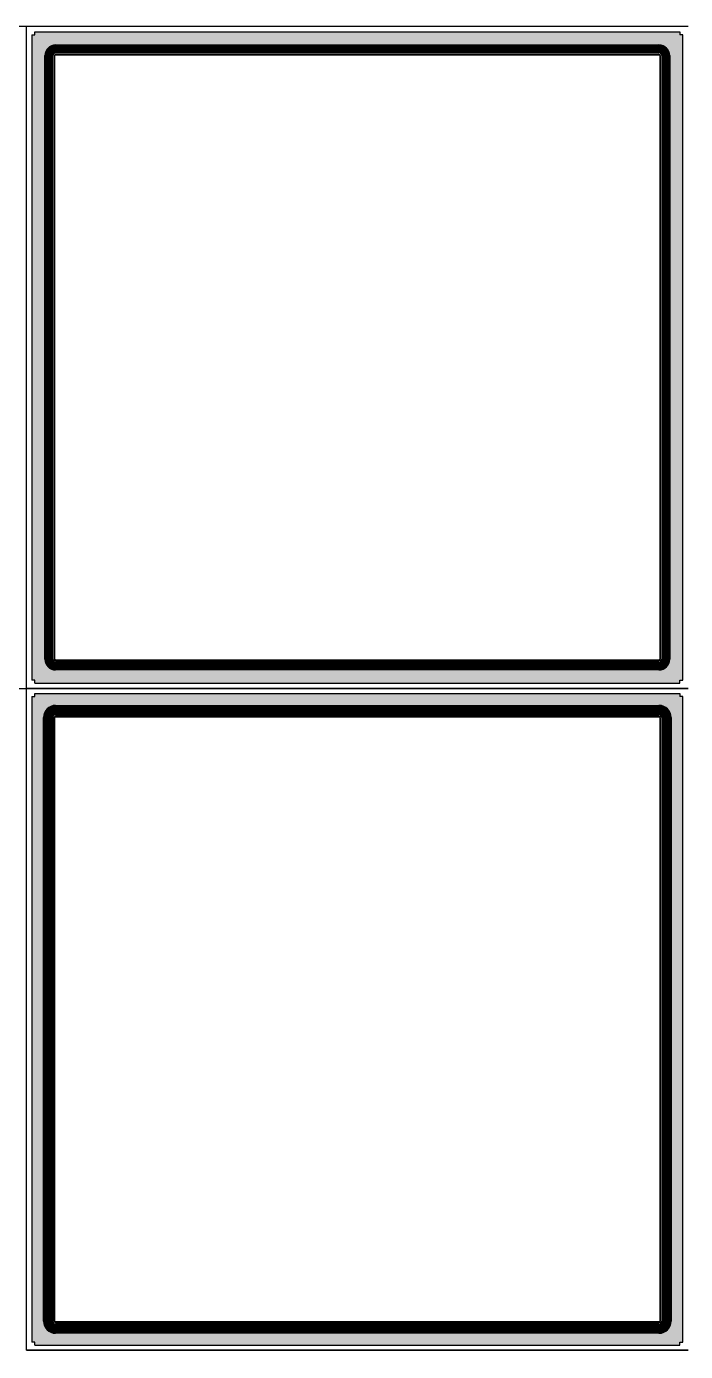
# Model space of a CAD drawing. Header units: millimetres. Extents: x -75 to 75, y -75 to 75.
# Drawn here: x -43.3 to -21.74, y -21.69 to 21.65 of the extents above; entities that cross this region are included whole.
import ezdxf

# ---------------------------------------------------------------- set-up
doc = ezdxf.new("R2010")
doc.units = ezdxf.units.MM
doc.layers.add('400AMET#2', color=9, linetype='Continuous')

msp = doc.modelspace()

# ---------------------------------------------------------------- hatches: boundary and pattern name
at = {"layer": '400AMET#2'}
h = msp.add_hatch(color=256, dxfattribs=at)
h.dxf.hatch_style = 1
h.paths.add_polyline_path([(-21.82, 21.38), (-21.92, 21.38), (-21.92, 21.48), (-43.03, 21.48), (-43.03, 21.38), (-43.13, 21.38), (-43.13, 0.27), (-43.03, 0.27), (-43.03, 0.17), (-21.92, 0.17), (-21.92, 0.27), (-21.82, 0.27)])
h.paths.add_polyline_path([(-42.347, 21.048), (-22.603, 21.048, -0.414214), (-22.252, 20.697), (-22.252, 0.953, -0.414214), (-22.603, 0.602), (-42.347, 0.602, -0.414214), (-42.698, 0.953), (-42.698, 20.697, -0.414214)], flags=16)
h.paths.add_polyline_path([(-42.347, 21.028), (-22.603, 21.028, -0.414214), (-22.272, 20.697), (-22.272, 0.953, -0.414214), (-22.603, 0.622), (-42.347, 0.622, -0.414214), (-42.678, 0.953), (-42.678, 20.697, -0.414214)], flags=0)
h.paths.add_polyline_path([(-42.347, 21.011), (-22.603, 21.011, -0.414214), (-22.289, 20.697), (-22.289, 0.953, -0.414214), (-22.603, 0.639), (-42.347, 0.639, -0.414214), (-42.661, 0.953), (-42.661, 20.697, -0.414214)], flags=0)
h.paths.add_polyline_path([(-42.347, 20.991), (-22.603, 20.991, -0.414214), (-22.309, 20.697), (-22.309, 0.953, -0.414214), (-22.603, 0.659), (-42.347, 0.659, -0.414214), (-42.641, 0.953), (-42.641, 20.697, -0.414214)], flags=0)
h.paths.add_polyline_path([(-42.347, 20.974), (-22.603, 20.974, -0.414214), (-22.326, 20.697), (-22.326, 0.953, -0.414214), (-22.603, 0.676), (-42.347, 0.676, -0.414214), (-42.624, 0.953), (-42.624, 20.697, -0.414214)], flags=0)
h.paths.add_polyline_path([(-42.347, 20.941), (-42.347, 20.954, 0.414214), (-42.604, 20.697), (-42.604, 0.953), (-42.591, 0.953), (-42.591, 20.697, -0.414214)], flags=0)
h.paths.add_polyline_path([(-42.347, 20.908), (-42.347, 20.921, 0.414214), (-42.571, 20.697), (-42.571, 0.953), (-42.558, 0.953), (-42.558, 20.697, -0.414214)], flags=0)
h.paths.add_polyline_path([(-22.603, 20.875, -0.414214), (-22.425, 20.697), (-22.412, 20.697, 0.414214), (-22.603, 20.888), (-42.347, 20.888), (-42.347, 20.875)], flags=0)
h.paths.add_polyline_path([(-22.359, 20.697), (-22.359, 0.953, -0.414214), (-22.603, 0.709), (-22.603, 0.696, 0.414214), (-22.346, 0.953), (-22.346, 20.697)], flags=0)
h.paths.add_polyline_path([(-22.603, 20.845, -0.414214), (-22.455, 20.697), (-22.445, 20.697, 0.414214), (-22.603, 20.855), (-42.347, 20.855), (-42.347, 20.845)], flags=0)
h.paths.add_polyline_path([(-42.347, 0.805, -0.414214), (-42.495, 0.953), (-42.505, 0.953, 0.414214), (-42.347, 0.795), (-22.603, 0.795), (-22.603, 0.805)], flags=0)
h.paths.add_polyline_path([(-22.603, 20.815, -0.414214), (-22.485, 20.697), (-22.475, 20.697, 0.414214), (-22.603, 20.825), (-42.347, 20.825), (-42.347, 20.815)], flags=0)
h.paths.add_polyline_path([(-22.603, 20.785, -0.414214), (-22.515, 20.697), (-22.505, 20.697, 0.414214), (-22.603, 20.795), (-42.347, 20.795), (-42.347, 20.785)], flags=0)
h.paths.add_polyline_path([(-42.347, 0.865, -0.414214), (-42.435, 0.953), (-42.445, 0.953, 0.414214), (-42.347, 0.855), (-22.603, 0.855), (-22.603, 0.865)], flags=0)
h.paths.add_polyline_path([(-22.603, 20.725, -0.414214), (-22.575, 20.697), (-22.565, 20.697, 0.414214), (-22.603, 20.735), (-42.347, 20.735), (-42.347, 20.725)], flags=0)
h.paths.add_polyline_path([(-42.347, 0.925, -0.414214), (-42.375, 0.953), (-42.385, 0.953, 0.414214), (-42.347, 0.915), (-22.603, 0.915), (-22.603, 0.925)], flags=0)
h.paths.add_polyline_path([(-42.197, 20.697), (-32.55, 20.697), (-32.55, 20.547), (-32.4, 20.547), (-32.4, 20.697), (-22.753, 20.697), (-22.753, 20.547), (-22.603, 20.547), (-22.603, 10.9), (-22.753, 10.9), (-22.753, 10.75), (-22.603, 10.75), (-22.603, 1.103), (-22.753, 1.103), (-22.753, 0.953), (-32.4, 0.953), (-32.4, 1.103), (-32.55, 1.103), (-32.55, 0.953), (-42.197, 0.953), (-42.197, 1.103), (-42.347, 1.103), (-42.347, 10.75), (-42.197, 10.75), (-42.197, 10.9), (-42.347, 10.9), (-42.347, 20.547), (-42.197, 20.547)], flags=0)
h = msp.add_hatch(color=256, dxfattribs=at)
h.dxf.hatch_style = 1
edge = h.paths.add_edge_path(flags=16)
edge.add_arc((-42.347, 0.953), 0.314, 180, 270)
edge.add_line((-42.347, 0.639), (-22.603, 0.639))
edge.add_arc((-22.603, 0.953), 0.314, 270, 360)
edge.add_line((-22.289, 0.953), (-22.289, 20.697))
edge.add_arc((-22.603, 20.697), 0.314, 0, 90)
edge.add_line((-22.603, 21.011), (-42.347, 21.011))
edge.add_arc((-42.347, 20.697), 0.314, 90, 180)
edge.add_line((-42.661, 20.697), (-42.661, 0.953))
edge = h.paths.add_edge_path()
edge.add_arc((-42.347, 0.953), 0.331, 180, 270)
edge.add_line((-42.347, 0.622), (-22.603, 0.622))
edge.add_arc((-22.603, 0.953), 0.331, 270, 360)
edge.add_line((-22.272, 0.953), (-22.272, 20.697))
edge.add_arc((-22.603, 20.697), 0.331, 0, 90)
edge.add_line((-22.603, 21.028), (-42.347, 21.028))
edge.add_arc((-42.347, 20.697), 0.331, 90, 180)
edge.add_line((-42.678, 20.697), (-42.678, 0.953))
h = msp.add_hatch(color=256, dxfattribs=at)
h.dxf.hatch_style = 1
edge = h.paths.add_edge_path()
edge.add_arc((-22.603, 0.953), 0.294, 270, 360)
edge.add_line((-22.309, 0.953), (-22.309, 20.697))
edge.add_arc((-22.603, 20.697), 0.294, 0, 90)
edge.add_line((-22.603, 20.991), (-42.347, 20.991))
edge.add_arc((-42.347, 20.697), 0.294, 90, 180)
edge.add_line((-42.641, 20.697), (-42.641, 0.953))
edge.add_arc((-42.347, 0.953), 0.294, 180, 270)
edge.add_line((-42.347, 0.659), (-22.603, 0.659))
edge = h.paths.add_edge_path(flags=16)
edge.add_line((-22.603, 0.676), (-42.347, 0.676))
edge.add_arc((-42.347, 0.953), 0.277, 180, 270, ccw=False)
edge.add_line((-42.624, 0.953), (-42.624, 20.697))
edge.add_arc((-42.347, 20.697), 0.277, 90, 180, ccw=False)
edge.add_line((-42.347, 20.974), (-22.603, 20.974))
edge.add_arc((-22.603, 20.697), 0.277, 0, 90, ccw=False)
edge.add_line((-22.326, 20.697), (-22.326, 0.953))
edge.add_arc((-22.603, 0.953), 0.277, -90, 0, ccw=False)
h = msp.add_hatch(color=256, dxfattribs=at)
h.dxf.hatch_style = 1
edge = h.paths.add_edge_path(flags=16)
edge.add_arc((-42.347, 0.953), 0.244, 180, 270)
edge.add_line((-42.347, 0.709), (-22.603, 0.709))
edge.add_arc((-22.603, 0.953), 0.244, 270, 360)
edge.add_line((-22.359, 0.953), (-22.359, 20.697))
edge.add_arc((-22.603, 20.697), 0.244, 0, 90)
edge.add_line((-22.603, 20.941), (-42.347, 20.941))
edge.add_arc((-42.347, 20.697), 0.244, 90, 180)
edge.add_line((-42.591, 20.697), (-42.591, 0.953))
edge = h.paths.add_edge_path()
edge.add_arc((-42.347, 0.953), 0.257, 180, 270)
edge.add_line((-42.347, 0.696), (-22.603, 0.696))
edge.add_arc((-22.603, 0.953), 0.257, 270, 360)
edge.add_line((-22.346, 0.953), (-22.346, 20.697))
edge.add_arc((-22.603, 20.697), 0.257, 0, 90)
edge.add_line((-22.603, 20.954), (-42.347, 20.954))
edge.add_arc((-42.347, 20.697), 0.257, 90, 180)
edge.add_line((-42.604, 20.697), (-42.604, 0.953))
h = msp.add_hatch(color=256, dxfattribs=at)
h.dxf.hatch_style = 1
edge = h.paths.add_edge_path()
edge.add_line((-22.603, 0.729), (-42.347, 0.729))
edge.add_arc((-42.347, 0.953), 0.224, 180, 270, ccw=False)
edge.add_line((-42.571, 0.953), (-42.571, 20.697))
edge.add_arc((-42.347, 20.697), 0.224, 90, 180, ccw=False)
edge.add_line((-42.347, 20.921), (-22.603, 20.921))
edge.add_arc((-22.603, 20.697), 0.224, 0, 90, ccw=False)
edge.add_line((-22.379, 20.697), (-22.379, 0.953))
edge.add_arc((-22.603, 0.953), 0.224, -90, 0, ccw=False)
edge = h.paths.add_edge_path(flags=16)
edge.add_line((-22.603, 0.742), (-42.347, 0.742))
edge.add_arc((-42.347, 0.953), 0.211, 180, 270, ccw=False)
edge.add_line((-42.558, 0.953), (-42.558, 20.697))
edge.add_arc((-42.347, 20.697), 0.211, 90, 180, ccw=False)
edge.add_line((-42.347, 20.908), (-22.603, 20.908))
edge.add_arc((-22.603, 20.697), 0.211, 0, 90, ccw=False)
edge.add_line((-22.392, 20.697), (-22.392, 0.953))
edge.add_arc((-22.603, 0.953), 0.211, -90, 0, ccw=False)
h = msp.add_hatch(color=256, dxfattribs=at)
h.dxf.hatch_style = 1
edge = h.paths.add_edge_path(flags=16)
edge.add_arc((-22.603, 20.697), 0.178, 0, 90)
edge.add_line((-22.603, 20.875), (-42.347, 20.875))
edge.add_arc((-42.347, 20.697), 0.178, 90, 180)
edge.add_line((-42.525, 20.697), (-42.525, 0.953))
edge.add_arc((-42.347, 0.953), 0.178, 180, 270)
edge.add_line((-42.347, 0.775), (-22.603, 0.775))
edge.add_arc((-22.603, 0.953), 0.178, 270, 360)
edge.add_line((-22.425, 0.953), (-22.425, 20.697))
edge = h.paths.add_edge_path()
edge.add_arc((-22.603, 20.697), 0.191, 0, 90)
edge.add_line((-22.603, 20.888), (-42.347, 20.888))
edge.add_arc((-42.347, 20.697), 0.191, 90, 180)
edge.add_line((-42.538, 20.697), (-42.538, 0.953))
edge.add_arc((-42.347, 0.953), 0.191, 180, 270)
edge.add_line((-42.347, 0.762), (-22.603, 0.762))
edge.add_arc((-22.603, 0.953), 0.191, 270, 360)
edge.add_line((-22.412, 0.953), (-22.412, 20.697))
h = msp.add_hatch(color=256, dxfattribs=at)
h.dxf.hatch_style = 1
edge = h.paths.add_edge_path(flags=16)
edge.add_arc((-42.347, 20.697), 0.148, 90, 180)
edge.add_line((-42.495, 20.697), (-42.495, 0.953))
edge.add_arc((-42.347, 0.953), 0.148, 180, 270)
edge.add_line((-42.347, 0.805), (-22.603, 0.805))
edge.add_arc((-22.603, 0.953), 0.148, 270, 360)
edge.add_line((-22.455, 0.953), (-22.455, 20.697))
edge.add_arc((-22.603, 20.697), 0.148, 0, 90)
edge.add_line((-22.603, 20.845), (-42.347, 20.845))
edge = h.paths.add_edge_path()
edge.add_arc((-42.347, 20.697), 0.158, 90, 180)
edge.add_line((-42.505, 20.697), (-42.505, 0.953))
edge.add_arc((-42.347, 0.953), 0.158, 180, 270)
edge.add_line((-42.347, 0.795), (-22.603, 0.795))
edge.add_arc((-22.603, 0.953), 0.158, 270, 360)
edge.add_line((-22.445, 0.953), (-22.445, 20.697))
edge.add_arc((-22.603, 20.697), 0.158, 0, 90)
edge.add_line((-22.603, 20.855), (-42.347, 20.855))
h = msp.add_hatch(color=256, dxfattribs=at)
h.dxf.hatch_style = 1
edge = h.paths.add_edge_path(flags=16)
edge.add_arc((-42.347, 0.953), 0.118, 180, 270)
edge.add_line((-42.347, 0.835), (-22.603, 0.835))
edge.add_arc((-22.603, 0.953), 0.118, 270, 360)
edge.add_line((-22.485, 0.953), (-22.485, 20.697))
edge.add_arc((-22.603, 20.697), 0.118, 0, 90)
edge.add_line((-22.603, 20.815), (-42.347, 20.815))
edge.add_arc((-42.347, 20.697), 0.118, 90, 180)
edge.add_line((-42.465, 20.697), (-42.465, 0.953))
edge = h.paths.add_edge_path()
edge.add_arc((-42.347, 0.953), 0.128, 180, 270)
edge.add_line((-42.347, 0.825), (-22.603, 0.825))
edge.add_arc((-22.603, 0.953), 0.128, 270, 360)
edge.add_line((-22.475, 0.953), (-22.475, 20.697))
edge.add_arc((-22.603, 20.697), 0.128, 0, 90)
edge.add_line((-22.603, 20.825), (-42.347, 20.825))
edge.add_arc((-42.347, 20.697), 0.128, 90, 180)
edge.add_line((-42.475, 20.697), (-42.475, 0.953))
h = msp.add_hatch(color=256, dxfattribs=at)
h.dxf.hatch_style = 1
edge = h.paths.add_edge_path(flags=16)
edge.add_line((-22.603, 0.865), (-42.347, 0.865))
edge.add_arc((-42.347, 0.953), 0.088, 180, 270, ccw=False)
edge.add_line((-42.435, 0.953), (-42.435, 20.697))
edge.add_arc((-42.347, 20.697), 0.088, 90, 180, ccw=False)
edge.add_line((-42.347, 20.785), (-22.603, 20.785))
edge.add_arc((-22.603, 20.697), 0.088, 0, 90, ccw=False)
edge.add_line((-22.515, 20.697), (-22.515, 0.953))
edge.add_arc((-22.603, 0.953), 0.088, -90, 0, ccw=False)
edge = h.paths.add_edge_path()
edge.add_arc((-22.603, 0.953), 0.098, 270, 360)
edge.add_line((-22.505, 0.953), (-22.505, 20.697))
edge.add_arc((-22.603, 20.697), 0.098, 0, 90)
edge.add_line((-22.603, 20.795), (-42.347, 20.795))
edge.add_arc((-42.347, 20.697), 0.098, 90, 180)
edge.add_line((-42.445, 20.697), (-42.445, 0.953))
edge.add_arc((-42.347, 0.953), 0.098, 180, 270)
edge.add_line((-42.347, 0.855), (-22.603, 0.855))
h = msp.add_hatch(color=256, dxfattribs=at)
h.dxf.hatch_style = 1
edge = h.paths.add_edge_path()
edge.add_line((-42.347, 20.735), (-22.603, 20.735))
edge.add_arc((-22.603, 20.697), 0.038, 0, 90, ccw=False)
edge.add_line((-22.565, 20.697), (-22.565, 0.953))
edge.add_arc((-22.603, 0.953), 0.038, -90, 0, ccw=False)
edge.add_line((-22.603, 0.915), (-42.347, 0.915))
edge.add_arc((-42.347, 0.953), 0.038, 180, 270, ccw=False)
edge.add_line((-42.385, 0.953), (-42.385, 20.697))
edge.add_arc((-42.347, 20.697), 0.038, 90, 180, ccw=False)
edge = h.paths.add_edge_path(flags=16)
edge.add_line((-42.347, 20.725), (-22.603, 20.725))
edge.add_arc((-22.603, 20.697), 0.028, 0, 90, ccw=False)
edge.add_line((-22.575, 20.697), (-22.575, 0.953))
edge.add_arc((-22.603, 0.953), 0.028, -90, 0, ccw=False)
edge.add_line((-22.603, 0.925), (-42.347, 0.925))
edge.add_arc((-42.347, 0.953), 0.028, 180, 270, ccw=False)
edge.add_line((-42.375, 0.953), (-42.375, 20.697))
edge.add_arc((-42.347, 20.697), 0.028, 90, 180, ccw=False)
h = msp.add_hatch(color=256, dxfattribs=at)
h.dxf.hatch_style = 1
h.paths.add_polyline_path([(-21.82, -0.27), (-21.92, -0.27), (-21.92, -0.17), (-43.03, -0.17), (-43.03, -0.27), (-43.13, -0.27), (-43.13, -21.38), (-43.03, -21.38), (-43.03, -21.48), (-21.92, -21.48), (-21.92, -21.38), (-21.82, -21.38)])
h.paths.add_polyline_path([(-42.347, -0.557), (-22.603, -0.557, -0.414214), (-22.207, -0.953), (-22.207, -20.697, -0.414214), (-22.603, -21.093), (-42.347, -21.093, -0.414214), (-42.743, -20.697), (-42.743, -0.953, -0.414214)], flags=16)
h.paths.add_polyline_path([(-42.347, -0.577), (-22.603, -0.577, -0.414214), (-22.227, -0.953), (-22.227, -20.697, -0.414214), (-22.603, -21.073), (-42.347, -21.073, -0.414214), (-42.723, -20.697), (-42.723, -0.953, -0.414214)], flags=0)
h.paths.add_polyline_path([(-42.347, -0.599), (-22.603, -0.599, -0.414214), (-22.249, -0.953), (-22.249, -20.697, -0.414214), (-22.603, -21.051), (-42.347, -21.051, -0.414214), (-42.701, -20.697), (-42.701, -0.953, -0.414214)], flags=0)
h.paths.add_polyline_path([(-42.347, -0.619), (-22.603, -0.619, -0.414214), (-22.269, -0.953), (-22.269, -20.697, -0.414214), (-22.603, -21.031), (-42.347, -21.031, -0.414214), (-42.681, -20.697), (-42.681, -0.953, -0.414214)], flags=0)
h.paths.add_polyline_path([(-42.347, -0.641), (-22.603, -0.641, -0.414214), (-22.291, -0.953), (-22.291, -20.697, -0.414214), (-22.603, -21.009), (-42.347, -21.009, -0.414214), (-42.659, -20.697), (-42.659, -0.953, -0.414214)], flags=0)
h.paths.add_polyline_path([(-22.603, -0.679, -0.414214), (-22.329, -0.953), (-22.311, -0.953, 0.414214), (-22.603, -0.661), (-42.347, -0.661), (-42.347, -0.679)], flags=0)
h.paths.add_polyline_path([(-42.347, -20.971, -0.414214), (-42.621, -20.697), (-42.639, -20.697, 0.414214), (-42.347, -20.989), (-22.603, -20.989), (-22.603, -20.971)], flags=0)
h.paths.add_polyline_path([(-22.603, -0.717, -0.414214), (-22.367, -0.953), (-22.349, -0.953, 0.414214), (-22.603, -0.699), (-42.347, -0.699), (-42.347, -0.717)], flags=0)
h.paths.add_polyline_path([(-42.347, -20.933, -0.414214), (-42.583, -20.697), (-42.601, -20.697, 0.414214), (-42.347, -20.951), (-22.603, -20.951), (-22.603, -20.933)], flags=0)
h.paths.add_polyline_path([(-22.603, -0.755, -0.414214), (-22.405, -0.953), (-22.387, -0.953, 0.414214), (-22.603, -0.737), (-42.347, -0.737), (-42.347, -0.755)], flags=0)
h.paths.add_polyline_path([(-42.347, -20.895, -0.414214), (-42.545, -20.697), (-42.563, -20.697, 0.414214), (-42.347, -20.913), (-22.603, -20.913), (-22.603, -20.895)], flags=0)
h.paths.add_polyline_path([(-22.603, -0.79, -0.414214), (-22.44, -0.953), (-22.425, -0.953, 0.414214), (-22.603, -0.775), (-42.347, -0.775), (-42.347, -0.79)], flags=0)
h.paths.add_polyline_path([(-22.603, -0.825, -0.414214), (-22.475, -0.953), (-22.46, -0.953, 0.414214), (-22.603, -0.81), (-42.347, -0.81), (-42.347, -0.825)], flags=0)
h.paths.add_polyline_path([(-42.347, -20.825, -0.414214), (-42.475, -20.697), (-42.49, -20.697, 0.414214), (-42.347, -20.84), (-22.603, -20.84), (-22.603, -20.825)], flags=0)
h.paths.add_polyline_path([(-22.603, -0.86, -0.414214), (-22.51, -0.953), (-22.495, -0.953, 0.414214), (-22.603, -0.845), (-42.347, -0.845), (-42.347, -0.86)], flags=0)
h.paths.add_polyline_path([(-42.347, -20.79, -0.414214), (-42.44, -20.697), (-42.455, -20.697, 0.414214), (-42.347, -20.805), (-22.603, -20.805), (-22.603, -20.79)], flags=0)
h.paths.add_polyline_path([(-42.375, -20.697), (-42.39, -20.697, 0.414214), (-42.347, -20.74), (-22.603, -20.74), (-22.603, -20.725), (-42.347, -20.725, -0.414214)], flags=0)
h.paths.add_polyline_path([(-42.197, -0.953), (-32.55, -0.953), (-32.55, -1.103), (-32.4, -1.103), (-32.4, -0.953), (-22.753, -0.953), (-22.753, -1.103), (-22.603, -1.103), (-22.603, -10.75), (-22.753, -10.75), (-22.753, -10.9), (-22.603, -10.9), (-22.603, -20.547), (-22.753, -20.547), (-22.753, -20.697), (-32.4, -20.697), (-32.4, -20.547), (-32.55, -20.547), (-32.55, -20.697), (-42.197, -20.697), (-42.197, -20.547), (-42.347, -20.547), (-42.347, -10.9), (-42.197, -10.9), (-42.197, -10.75), (-42.347, -10.75), (-42.347, -1.103), (-42.197, -1.103)], flags=0)
h = msp.add_hatch(color=256, dxfattribs=at)
h.dxf.hatch_style = 1
edge = h.paths.add_edge_path()
edge.add_line((-42.723, -20.697), (-42.723, -0.953))
edge.add_arc((-42.347, -0.953), 0.376, 90, 180, ccw=False)
edge.add_line((-42.347, -0.577), (-22.603, -0.577))
edge.add_arc((-22.603, -0.953), 0.376, 0, 90, ccw=False)
edge.add_line((-22.227, -0.953), (-22.227, -20.697))
edge.add_arc((-22.603, -20.697), 0.376, -90, 0, ccw=False)
edge.add_line((-22.603, -21.073), (-42.347, -21.073))
edge.add_arc((-42.347, -20.697), 0.376, 180, 270, ccw=False)
edge = h.paths.add_edge_path(flags=16)
edge.add_line((-42.701, -20.697), (-42.701, -0.953))
edge.add_arc((-42.347, -0.953), 0.354, 90, 180, ccw=False)
edge.add_line((-42.347, -0.599), (-22.603, -0.599))
edge.add_arc((-22.603, -0.953), 0.354, 0, 90, ccw=False)
edge.add_line((-22.249, -0.953), (-22.249, -20.697))
edge.add_arc((-22.603, -20.697), 0.354, -90, 0, ccw=False)
edge.add_line((-22.603, -21.051), (-42.347, -21.051))
edge.add_arc((-42.347, -20.697), 0.354, 180, 270, ccw=False)
h = msp.add_hatch(color=256, dxfattribs=at)
h.dxf.hatch_style = 1
edge = h.paths.add_edge_path(flags=16)
edge.add_arc((-42.347, -20.697), 0.312, 180, 270)
edge.add_line((-42.347, -21.009), (-22.603, -21.009))
edge.add_arc((-22.603, -20.697), 0.312, 270, 360)
edge.add_line((-22.291, -20.697), (-22.291, -0.953))
edge.add_arc((-22.603, -0.953), 0.312, 0, 90)
edge.add_line((-22.603, -0.641), (-42.347, -0.641))
edge.add_arc((-42.347, -0.953), 0.312, 90, 180)
edge.add_line((-42.659, -0.953), (-42.659, -20.697))
edge = h.paths.add_edge_path()
edge.add_arc((-42.347, -20.697), 0.334, 180, 270)
edge.add_line((-42.347, -21.031), (-22.603, -21.031))
edge.add_arc((-22.603, -20.697), 0.334, 270, 360)
edge.add_line((-22.269, -20.697), (-22.269, -0.953))
edge.add_arc((-22.603, -0.953), 0.334, 0, 90)
edge.add_line((-22.603, -0.619), (-42.347, -0.619))
edge.add_arc((-42.347, -0.953), 0.334, 90, 180)
edge.add_line((-42.681, -0.953), (-42.681, -20.697))
h = msp.add_hatch(color=256, dxfattribs=at)
h.dxf.hatch_style = 1
edge = h.paths.add_edge_path(flags=16)
edge.add_arc((-42.347, -0.953), 0.274, 90, 180)
edge.add_line((-42.621, -0.953), (-42.621, -20.697))
edge.add_arc((-42.347, -20.697), 0.274, 180, 270)
edge.add_line((-42.347, -20.971), (-22.603, -20.971))
edge.add_arc((-22.603, -20.697), 0.274, 270, 360)
edge.add_line((-22.329, -20.697), (-22.329, -0.953))
edge.add_arc((-22.603, -0.953), 0.274, 0, 90)
edge.add_line((-22.603, -0.679), (-42.347, -0.679))
edge = h.paths.add_edge_path()
edge.add_line((-42.639, -20.697), (-42.639, -0.953))
edge.add_arc((-42.347, -0.953), 0.292, 90, 180, ccw=False)
edge.add_line((-42.347, -0.661), (-22.603, -0.661))
edge.add_arc((-22.603, -0.953), 0.292, 0, 90, ccw=False)
edge.add_line((-22.311, -0.953), (-22.311, -20.697))
edge.add_arc((-22.603, -20.697), 0.292, -90, 0, ccw=False)
edge.add_line((-22.603, -20.989), (-42.347, -20.989))
edge.add_arc((-42.347, -20.697), 0.292, 180, 270, ccw=False)
h = msp.add_hatch(color=256, dxfattribs=at)
h.dxf.hatch_style = 1
edge = h.paths.add_edge_path(flags=16)
edge.add_arc((-42.347, -20.697), 0.236, 180, 270)
edge.add_line((-42.347, -20.933), (-22.603, -20.933))
edge.add_arc((-22.603, -20.697), 0.236, 270, 360)
edge.add_line((-22.367, -20.697), (-22.367, -0.953))
edge.add_arc((-22.603, -0.953), 0.236, 0, 90)
edge.add_line((-22.603, -0.717), (-42.347, -0.717))
edge.add_arc((-42.347, -0.953), 0.236, 90, 180)
edge.add_line((-42.583, -0.953), (-42.583, -20.697))
edge = h.paths.add_edge_path()
edge.add_arc((-42.347, -20.697), 0.254, 180, 270)
edge.add_line((-42.347, -20.951), (-22.603, -20.951))
edge.add_arc((-22.603, -20.697), 0.254, 270, 360)
edge.add_line((-22.349, -20.697), (-22.349, -0.953))
edge.add_arc((-22.603, -0.953), 0.254, 0, 90)
edge.add_line((-22.603, -0.699), (-42.347, -0.699))
edge.add_arc((-42.347, -0.953), 0.254, 90, 180)
edge.add_line((-42.601, -0.953), (-42.601, -20.697))
h = msp.add_hatch(color=256, dxfattribs=at)
h.dxf.hatch_style = 1
edge = h.paths.add_edge_path()
edge.add_arc((-42.347, -0.953), 0.216, 90, 180)
edge.add_line((-42.563, -0.953), (-42.563, -20.697))
edge.add_arc((-42.347, -20.697), 0.216, 180, 270)
edge.add_line((-42.347, -20.913), (-22.603, -20.913))
edge.add_arc((-22.603, -20.697), 0.216, 270, 360)
edge.add_line((-22.387, -20.697), (-22.387, -0.953))
edge.add_arc((-22.603, -0.953), 0.216, 0, 90)
edge.add_line((-22.603, -0.737), (-42.347, -0.737))
edge = h.paths.add_edge_path(flags=16)
edge.add_line((-42.545, -20.697), (-42.545, -0.953))
edge.add_arc((-42.347, -0.953), 0.198, 90, 180, ccw=False)
edge.add_line((-42.347, -0.755), (-22.603, -0.755))
edge.add_arc((-22.603, -0.953), 0.198, 0, 90, ccw=False)
edge.add_line((-22.405, -0.953), (-22.405, -20.697))
edge.add_arc((-22.603, -20.697), 0.198, -90, 0, ccw=False)
edge.add_line((-22.603, -20.895), (-42.347, -20.895))
edge.add_arc((-42.347, -20.697), 0.198, 180, 270, ccw=False)
h = msp.add_hatch(color=256, dxfattribs=at)
h.dxf.hatch_style = 1
edge = h.paths.add_edge_path(flags=16)
edge.add_arc((-42.347, -20.697), 0.163, 180, 270)
edge.add_line((-42.347, -20.86), (-22.603, -20.86))
edge.add_arc((-22.603, -20.697), 0.163, 270, 360)
edge.add_line((-22.44, -20.697), (-22.44, -0.953))
edge.add_arc((-22.603, -0.953), 0.163, 0, 90)
edge.add_line((-22.603, -0.79), (-42.347, -0.79))
edge.add_arc((-42.347, -0.953), 0.163, 90, 180)
edge.add_line((-42.51, -0.953), (-42.51, -20.697))
edge = h.paths.add_edge_path()
edge.add_arc((-42.347, -20.697), 0.178, 180, 270)
edge.add_line((-42.347, -20.875), (-22.603, -20.875))
edge.add_arc((-22.603, -20.697), 0.178, 270, 360)
edge.add_line((-22.425, -20.697), (-22.425, -0.953))
edge.add_arc((-22.603, -0.953), 0.178, 0, 90)
edge.add_line((-22.603, -0.775), (-42.347, -0.775))
edge.add_arc((-42.347, -0.953), 0.178, 90, 180)
edge.add_line((-42.525, -0.953), (-42.525, -20.697))
h = msp.add_hatch(color=256, dxfattribs=at)
h.dxf.hatch_style = 1
edge = h.paths.add_edge_path()
edge.add_line((-22.603, -20.84), (-42.347, -20.84))
edge.add_arc((-42.347, -20.697), 0.143, 180, 270, ccw=False)
edge.add_line((-42.49, -20.697), (-42.49, -0.953))
edge.add_arc((-42.347, -0.953), 0.143, 90, 180, ccw=False)
edge.add_line((-42.347, -0.81), (-22.603, -0.81))
edge.add_arc((-22.603, -0.953), 0.143, 0, 90, ccw=False)
edge.add_line((-22.46, -0.953), (-22.46, -20.697))
edge.add_arc((-22.603, -20.697), 0.143, -90, 0, ccw=False)
edge = h.paths.add_edge_path(flags=16)
edge.add_line((-22.603, -20.825), (-42.347, -20.825))
edge.add_arc((-42.347, -20.697), 0.128, 180, 270, ccw=False)
edge.add_line((-42.475, -20.697), (-42.475, -0.953))
edge.add_arc((-42.347, -0.953), 0.128, 90, 180, ccw=False)
edge.add_line((-42.347, -0.825), (-22.603, -0.825))
edge.add_arc((-22.603, -0.953), 0.128, 0, 90, ccw=False)
edge.add_line((-22.475, -0.953), (-22.475, -20.697))
edge.add_arc((-22.603, -20.697), 0.128, -90, 0, ccw=False)
h = msp.add_hatch(color=256, dxfattribs=at)
h.dxf.hatch_style = 1
edge = h.paths.add_edge_path(flags=16)
edge.add_arc((-42.347, -20.697), 0.093, 180, 270)
edge.add_line((-42.347, -20.79), (-22.603, -20.79))
edge.add_arc((-22.603, -20.697), 0.093, 270, 360)
edge.add_line((-22.51, -20.697), (-22.51, -0.953))
edge.add_arc((-22.603, -0.953), 0.093, 0, 90)
edge.add_line((-22.603, -0.86), (-42.347, -0.86))
edge.add_arc((-42.347, -0.953), 0.093, 90, 180)
edge.add_line((-42.44, -0.953), (-42.44, -20.697))
edge = h.paths.add_edge_path()
edge.add_arc((-42.347, -20.697), 0.108, 180, 270)
edge.add_line((-42.347, -20.805), (-22.603, -20.805))
edge.add_arc((-22.603, -20.697), 0.108, 270, 360)
edge.add_line((-22.495, -20.697), (-22.495, -0.953))
edge.add_arc((-22.603, -0.953), 0.108, 0, 90)
edge.add_line((-22.603, -0.845), (-42.347, -0.845))
edge.add_arc((-42.347, -0.953), 0.108, 90, 180)
edge.add_line((-42.455, -0.953), (-42.455, -20.697))
h = msp.add_hatch(color=256, dxfattribs=at)
h.dxf.hatch_style = 1
edge = h.paths.add_edge_path(flags=16)
edge.add_arc((-42.347, -0.953), 0.028, 90, 180)
edge.add_line((-42.375, -0.953), (-42.375, -20.697))
edge.add_arc((-42.347, -20.697), 0.028, 180, 270)
edge.add_line((-42.347, -20.725), (-22.603, -20.725))
edge.add_arc((-22.603, -20.697), 0.028, 270, 360)
edge.add_line((-22.575, -20.697), (-22.575, -0.953))
edge.add_arc((-22.603, -0.953), 0.028, 0, 90)
edge.add_line((-22.603, -0.925), (-42.347, -0.925))
edge = h.paths.add_edge_path()
edge.add_arc((-42.347, -0.953), 0.043, 90, 180)
edge.add_line((-42.39, -0.953), (-42.39, -20.697))
edge.add_arc((-42.347, -20.697), 0.043, 180, 270)
edge.add_line((-42.347, -20.74), (-22.603, -20.74))
edge.add_arc((-22.603, -20.697), 0.043, 270, 360)
edge.add_line((-22.56, -20.697), (-22.56, -0.953))
edge.add_arc((-22.603, -0.953), 0.043, 0, 90)
edge.add_line((-22.603, -0.91), (-42.347, -0.91))

# ---------------------------------------------------------------- linework, layer by layer
for p, q in [((-43.3, 21.65), (-64.95, 21.65)), ((-43.3, 0), (-43.3, 21.65)), ((-21.65, 21.65), (-43.3, 21.65)), ((-43.3, 0), (-43.3, 21.65)), ((-64.95, 0), (-43.3, 0)), ((-21.65, 0), (-43.3, 0)), ((-43.3, -21.65), (-43.3, 0)), ((-43.3, 0), (-21.65, 0)), ((-21.65, -21.65), (-43.3, -21.65)), ((-43.3, -21.65), (-21.65, -21.65))]:
    msp.add_line(p, q)
msp.add_circle((0, 0), 75)
for p, q in [((-43.13, 21.38), (-43.03, 21.38)), ((-43.13, 21.38), (-43.13, 0.27)), ((-43.03, 21.38), (-43.03, 21.48)), ((-43.03, 21.48), (-21.92, 21.48)), ((-21.92, 21.48), (-21.92, 21.38)), ((-21.82, 21.38), (-21.92, 21.38)), ((-21.82, 0.27), (-21.82, 21.38)), ((-42.347, 21.048), (-22.603, 21.048)), ((-42.347, 21.028), (-22.603, 21.028)), ((-42.347, 21.011), (-22.603, 21.011)), ((-42.347, 20.991), (-22.603, 20.991)), ((-42.347, 20.974), (-22.603, 20.974)), ((-42.347, 20.954), (-22.603, 20.954)), ((-42.347, 20.941), (-22.603, 20.941)), ((-42.347, 20.921), (-22.603, 20.921)), ((-42.347, 20.908), (-22.603, 20.908)), ((-42.347, 20.888), (-22.603, 20.888)), ((-42.347, 20.875), (-22.603, 20.875)), ((-42.347, 20.855), (-22.603, 20.855)), ((-42.347, 20.845), (-22.603, 20.845)), ((-42.347, 20.825), (-22.603, 20.825)), ((-42.347, 20.815), (-22.603, 20.815)), ((-42.698, 0.953), (-42.698, 20.697)), ((-42.678, 0.953), (-42.678, 20.697)), ((-42.661, 0.953), (-42.661, 20.697)), ((-42.641, 0.953), (-42.641, 20.697)), ((-42.624, 0.953), (-42.624, 20.697)), ((-42.604, 0.953), (-42.604, 20.697)), ((-42.591, 0.953), (-42.591, 20.697)), ((-42.571, 0.953), (-42.571, 20.697)), ((-42.558, 0.953), (-42.558, 20.697)), ((-42.538, 0.953), (-42.538, 20.697)), ((-42.525, 0.953), (-42.525, 20.697)), ((-42.505, 0.953), (-42.505, 20.697)), ((-42.495, 0.953), (-42.495, 20.697)), ((-42.475, 0.953), (-42.475, 20.697)), ((-42.465, 0.953), (-42.465, 20.697)), ((-42.445, 0.953), (-42.445, 20.697)), ((-42.435, 0.953), (-42.435, 20.697)), ((-42.385, 0.953), (-42.385, 20.697)), ((-42.375, 0.953), (-42.375, 20.697)), ((-42.347, 20.795), (-22.603, 20.795)), ((-42.347, 20.785), (-22.603, 20.785)), ((-42.347, 20.735), (-22.603, 20.735)), ((-42.347, 20.725), (-22.603, 20.725)), ((-22.575, 20.697), (-22.575, 0.953)), ((-22.565, 20.697), (-22.565, 0.953)), ((-22.515, 20.697), (-22.515, 0.953)), ((-22.505, 20.697), (-22.505, 0.953)), ((-22.485, 20.697), (-22.485, 0.953)), ((-22.475, 20.697), (-22.475, 0.953)), ((-22.455, 20.697), (-22.455, 0.953)), ((-22.445, 20.697), (-22.445, 0.953)), ((-22.425, 20.697), (-22.425, 0.953)), ((-22.412, 20.697), (-22.412, 0.953)), ((-22.392, 20.697), (-22.392, 0.953)), ((-22.379, 20.697), (-22.379, 0.953)), ((-22.359, 20.697), (-22.359, 0.953)), ((-22.346, 20.697), (-22.346, 0.953)), ((-22.326, 20.697), (-22.326, 0.953)), ((-22.309, 20.697), (-22.309, 0.953)), ((-22.289, 20.697), (-22.289, 0.953)), ((-22.272, 20.697), (-22.272, 0.953)), ((-22.252, 20.697), (-22.252, 0.953)), ((-22.603, 0.925), (-42.347, 0.925)), ((-22.603, 0.915), (-42.347, 0.915)), ((-22.603, 0.865), (-42.347, 0.865)), ((-22.603, 0.855), (-42.347, 0.855)), ((-22.603, 0.835), (-42.347, 0.835)), ((-22.603, 0.825), (-42.347, 0.825)), ((-22.603, 0.805), (-42.347, 0.805)), ((-22.603, 0.795), (-42.347, 0.795)), ((-22.603, 0.775), (-42.347, 0.775)), ((-22.603, 0.762), (-42.347, 0.762)), ((-22.603, 0.742), (-42.347, 0.742)), ((-22.603, 0.729), (-42.347, 0.729)), ((-22.603, 0.709), (-42.347, 0.709)), ((-22.603, 0.696), (-42.347, 0.696)), ((-22.603, 0.676), (-42.347, 0.676)), ((-22.603, 0.659), (-42.347, 0.659)), ((-22.603, 0.639), (-42.347, 0.639)), ((-22.603, 0.622), (-42.347, 0.622)), ((-22.603, 0.602), (-42.347, 0.602)), ((-43.03, 0.27), (-43.13, 0.27)), ((-43.03, 0.17), (-43.03, 0.27)), ((-43.03, 0.17), (-21.92, 0.17)), ((-21.92, 0.17), (-21.92, 0.27)), ((-21.92, 0.27), (-21.82, 0.27)), ((-43.13, -0.27), (-43.03, -0.27)), ((-43.13, -0.27), (-43.13, -21.38)), ((-43.03, -0.27), (-43.03, -0.17)), ((-43.03, -0.17), (-21.92, -0.17)), ((-21.92, -0.17), (-21.92, -0.27)), ((-21.82, -0.27), (-21.92, -0.27)), ((-21.82, -21.38), (-21.82, -0.27)), ((-42.347, -0.557), (-22.603, -0.557)), ((-42.347, -0.577), (-22.603, -0.577)), ((-42.347, -0.599), (-22.603, -0.599)), ((-42.347, -0.619), (-22.603, -0.619)), ((-42.347, -0.641), (-22.603, -0.641)), ((-42.347, -0.661), (-22.603, -0.661)), ((-42.347, -0.679), (-22.603, -0.679)), ((-42.347, -0.699), (-22.603, -0.699)), ((-42.347, -0.717), (-22.603, -0.717)), ((-42.347, -0.737), (-22.603, -0.737)), ((-42.347, -0.755), (-22.603, -0.755)), ((-42.347, -0.775), (-22.603, -0.775)), ((-42.347, -0.79), (-22.603, -0.79)), ((-42.347, -0.81), (-22.603, -0.81)), ((-42.347, -0.825), (-22.603, -0.825)), ((-42.347, -0.845), (-22.603, -0.845)), ((-42.347, -0.86), (-22.603, -0.86)), ((-42.743, -20.697), (-42.743, -0.953)), ((-42.723, -20.697), (-42.723, -0.953)), ((-42.701, -20.697), (-42.701, -0.953)), ((-42.681, -20.697), (-42.681, -0.953)), ((-42.659, -20.697), (-42.659, -0.953)), ((-42.639, -20.697), (-42.639, -0.953)), ((-42.621, -20.697), (-42.621, -0.953)), ((-42.601, -20.697), (-42.601, -0.953)), ((-42.583, -20.697), (-42.583, -0.953)), ((-42.563, -20.697), (-42.563, -0.953)), ((-42.545, -20.697), (-42.545, -0.953)), ((-42.525, -20.697), (-42.525, -0.953)), ((-42.51, -20.697), (-42.51, -0.953)), ((-42.49, -20.697), (-42.49, -0.953)), ((-42.475, -20.697), (-42.475, -0.953)), ((-42.455, -20.697), (-42.455, -0.953)), ((-42.44, -20.697), (-42.44, -0.953)), ((-42.39, -20.697), (-42.39, -0.953)), ((-42.375, -20.697), (-42.375, -0.953)), ((-42.347, -0.91), (-22.603, -0.91)), ((-42.347, -0.925), (-22.603, -0.925)), ((-22.575, -0.953), (-22.575, -20.697)), ((-22.56, -0.953), (-22.56, -20.697)), ((-22.51, -0.953), (-22.51, -20.697)), ((-22.495, -0.953), (-22.495, -20.697)), ((-22.475, -0.953), (-22.475, -20.697)), ((-22.46, -0.953), (-22.46, -20.697)), ((-22.44, -0.953), (-22.44, -20.697)), ((-22.425, -0.953), (-22.425, -20.697)), ((-22.405, -0.953), (-22.405, -20.697)), ((-22.387, -0.953), (-22.387, -20.697)), ((-22.367, -0.953), (-22.367, -20.697)), ((-22.349, -0.953), (-22.349, -20.697)), ((-22.329, -0.953), (-22.329, -20.697)), ((-22.311, -0.953), (-22.311, -20.697)), ((-22.291, -0.953), (-22.291, -20.697)), ((-22.269, -0.953), (-22.269, -20.697)), ((-22.249, -0.953), (-22.249, -20.697)), ((-22.227, -0.953), (-22.227, -20.697)), ((-22.207, -0.953), (-22.207, -20.697)), ((-22.603, -20.725), (-42.347, -20.725)), ((-22.603, -20.74), (-42.347, -20.74)), ((-22.603, -20.79), (-42.347, -20.79)), ((-22.603, -20.805), (-42.347, -20.805)), ((-22.603, -20.825), (-42.347, -20.825)), ((-22.603, -20.84), (-42.347, -20.84)), ((-22.603, -20.86), (-42.347, -20.86)), ((-22.603, -20.875), (-42.347, -20.875)), ((-22.603, -20.895), (-42.347, -20.895)), ((-22.603, -20.913), (-42.347, -20.913)), ((-22.603, -20.933), (-42.347, -20.933)), ((-22.603, -20.951), (-42.347, -20.951)), ((-22.603, -20.971), (-42.347, -20.971)), ((-22.603, -20.989), (-42.347, -20.989)), ((-22.603, -21.009), (-42.347, -21.009)), ((-22.603, -21.031), (-42.347, -21.031)), ((-22.603, -21.051), (-42.347, -21.051)), ((-22.603, -21.073), (-42.347, -21.073)), ((-22.603, -21.093), (-42.347, -21.093)), ((-43.03, -21.38), (-43.13, -21.38)), ((-43.03, -21.48), (-43.03, -21.38)), ((-43.03, -21.48), (-21.92, -21.48)), ((-21.92, -21.48), (-21.92, -21.38)), ((-21.92, -21.38), (-21.82, -21.38))]:
    msp.add_line(p, q, dxfattribs=at)
for centre, radius, start, end in [((-42.347, 20.697), 0.351, 90, 180), ((-42.347, 20.697), 0.331, 90, 180), ((-42.347, 20.697), 0.314, 90, 180), ((-42.347, 20.697), 0.294, 90, 180), ((-42.347, 20.697), 0.277, 90, 180), ((-42.347, 20.697), 0.257, 90, 180), ((-42.347, 20.697), 0.244, 90, 180), ((-42.347, 20.697), 0.224, 90, 180), ((-42.347, 20.697), 0.211, 90, 180), ((-42.347, 20.697), 0.191, 90, 180), ((-42.347, 20.697), 0.178, 90, 180), ((-42.347, 20.697), 0.158, 90, 180), ((-42.347, 20.697), 0.148, 90, 180), ((-42.347, 20.697), 0.128, 90, 180), ((-42.347, 20.697), 0.118, 90, 180), ((-22.603, 20.697), 0.351, 0, 90), ((-22.603, 20.697), 0.331, 0, 90), ((-22.603, 20.697), 0.314, 0, 90), ((-22.603, 20.697), 0.294, 0, 90), ((-22.603, 20.697), 0.277, 0, 90), ((-22.603, 20.697), 0.257, 0, 90), ((-22.603, 20.697), 0.244, 0, 90), ((-22.603, 20.697), 0.224, 0, 90), ((-22.603, 20.697), 0.211, 0, 90), ((-22.603, 20.697), 0.191, 0, 90), ((-22.603, 20.697), 0.178, 0, 90), ((-22.603, 20.697), 0.158, 0, 90), ((-22.603, 20.697), 0.148, 0, 90), ((-22.603, 20.697), 0.128, 0, 90), ((-22.603, 20.697), 0.118, 0, 90), ((-42.347, 20.697), 0.098, 90, 180), ((-42.347, 20.697), 0.088, 90, 180), ((-42.347, 20.697), 0.038, 90, 180), ((-42.347, 20.697), 0.028, 90, 180), ((-22.603, 20.697), 0.098, 0, 90), ((-22.603, 20.697), 0.088, 0, 90), ((-22.603, 20.697), 0.038, 0, 90), ((-22.603, 20.697), 0.028, 0, 90), ((-42.347, 0.953), 0.351, 180, 270), ((-42.347, 0.953), 0.331, 180, 270), ((-42.347, 0.953), 0.314, 180, 270), ((-42.347, 0.953), 0.294, 180, 270), ((-42.347, 0.953), 0.277, 180, 270), ((-42.347, 0.953), 0.257, 180, 270), ((-42.347, 0.953), 0.244, 180, 270), ((-42.347, 0.953), 0.224, 180, 270), ((-42.347, 0.953), 0.211, 180, 270), ((-42.347, 0.953), 0.191, 180, 270), ((-42.347, 0.953), 0.178, 180, 270), ((-42.347, 0.953), 0.158, 180, 270), ((-42.347, 0.953), 0.148, 180, 270), ((-42.347, 0.953), 0.128, 180, 270), ((-42.347, 0.953), 0.118, 180, 270), ((-42.347, 0.953), 0.098, 180, 270), ((-42.347, 0.953), 0.088, 180, 270), ((-42.347, 0.953), 0.038, 180, 270), ((-42.347, 0.953), 0.028, 180, 270), ((-22.603, 0.953), 0.038, 270, 0), ((-22.603, 0.953), 0.098, 270, 0), ((-22.603, 0.953), 0.128, 270, 0), ((-22.603, 0.953), 0.158, 270, 0), ((-22.603, 0.953), 0.224, 270, 0), ((-22.603, 0.953), 0.257, 270, 0), ((-22.603, 0.953), 0.331, 270, 0), ((-22.603, 0.953), 0.351, 270, 0), ((-22.603, 0.953), 0.314, 270, 0), ((-22.603, 0.953), 0.277, 270, 0), ((-22.603, 0.953), 0.244, 270, 0), ((-22.603, 0.953), 0.211, 270, 0), ((-22.603, 0.953), 0.178, 270, 0), ((-22.603, 0.953), 0.148, 270, 0), ((-22.603, 0.953), 0.118, 270, 0), ((-22.603, 0.953), 0.088, 270, 0), ((-22.603, 0.953), 0.191, 270, 0), ((-22.603, 0.953), 0.294, 270, 0), ((-22.603, 0.953), 0.028, 270, 0), ((-42.347, -0.953), 0.396, 90, 180), ((-42.347, -0.953), 0.376, 90, 180), ((-42.347, -0.953), 0.354, 90, 180), ((-42.347, -0.953), 0.334, 90, 180), ((-42.347, -0.953), 0.312, 90, 180), ((-42.347, -0.953), 0.292, 90, 180), ((-42.347, -0.953), 0.274, 90, 180), ((-42.347, -0.953), 0.254, 90, 180), ((-42.347, -0.953), 0.236, 90, 180), ((-42.347, -0.953), 0.216, 90, 180), ((-42.347, -0.953), 0.198, 90, 180), ((-42.347, -0.953), 0.178, 90, 180), ((-42.347, -0.953), 0.163, 90, 180), ((-42.347, -0.953), 0.143, 90, 180), ((-42.347, -0.953), 0.128, 90, 180), ((-42.347, -0.953), 0.108, 90, 180), ((-42.347, -0.953), 0.093, 90, 180), ((-22.603, -0.953), 0.396, 0, 90), ((-22.603, -0.953), 0.376, 0, 90), ((-22.603, -0.953), 0.354, 0, 90), ((-22.603, -0.953), 0.334, 0, 90), ((-22.603, -0.953), 0.312, 0, 90), ((-22.603, -0.953), 0.292, 0, 90), ((-22.603, -0.953), 0.274, 0, 90), ((-22.603, -0.953), 0.254, 0, 90), ((-22.603, -0.953), 0.236, 0, 90), ((-22.603, -0.953), 0.216, 0, 90), ((-22.603, -0.953), 0.198, 0, 90), ((-22.603, -0.953), 0.178, 0, 90), ((-22.603, -0.953), 0.163, 0, 90), ((-22.603, -0.953), 0.143, 0, 90), ((-22.603, -0.953), 0.128, 0, 90), ((-22.603, -0.953), 0.108, 0, 90), ((-22.603, -0.953), 0.093, 0, 90), ((-42.347, -0.953), 0.043, 90, 180), ((-42.347, -0.953), 0.028, 90, 180), ((-22.603, -0.953), 0.043, 0, 90), ((-22.603, -0.953), 0.028, 0, 90), ((-42.347, -20.697), 0.396, 180, 270), ((-42.347, -20.697), 0.376, 180, 270), ((-42.347, -20.697), 0.354, 180, 270), ((-42.347, -20.697), 0.334, 180, 270), ((-42.347, -20.697), 0.312, 180, 270), ((-42.347, -20.697), 0.292, 180, 270), ((-42.347, -20.697), 0.274, 180, 270), ((-42.347, -20.697), 0.254, 180, 270), ((-42.347, -20.697), 0.236, 180, 270), ((-42.347, -20.697), 0.216, 180, 270), ((-42.347, -20.697), 0.198, 180, 270), ((-42.347, -20.697), 0.178, 180, 270), ((-42.347, -20.697), 0.163, 180, 270), ((-42.347, -20.697), 0.143, 180, 270), ((-42.347, -20.697), 0.128, 180, 270), ((-42.347, -20.697), 0.108, 180, 270), ((-42.347, -20.697), 0.093, 180, 270), ((-42.347, -20.697), 0.043, 180, 270), ((-42.347, -20.697), 0.028, 180, 270), ((-22.603, -20.697), 0.043, 270, 0), ((-22.603, -20.697), 0.108, 270, 0), ((-22.603, -20.697), 0.143, 270, 0), ((-22.603, -20.697), 0.216, 270, 0), ((-22.603, -20.697), 0.254, 270, 0), ((-22.603, -20.697), 0.292, 270, 0), ((-22.603, -20.697), 0.334, 270, 0), ((-22.603, -20.697), 0.376, 270, 0), ((-22.603, -20.697), 0.396, 270, 0), ((-22.603, -20.697), 0.354, 270, 0), ((-22.603, -20.697), 0.312, 270, 0), ((-22.603, -20.697), 0.236, 270, 0), ((-22.603, -20.697), 0.163, 270, 0), ((-22.603, -20.697), 0.128, 270, 0), ((-22.603, -20.697), 0.093, 270, 0), ((-22.603, -20.697), 0.178, 270, 0), ((-22.603, -20.697), 0.274, 270, 0), ((-22.603, -20.697), 0.198, 270, 0), ((-22.603, -20.697), 0.028, 270, 0)]:
    msp.add_arc(centre, radius, start, end, dxfattribs=at)

doc.saveas('drawing.dxf')
